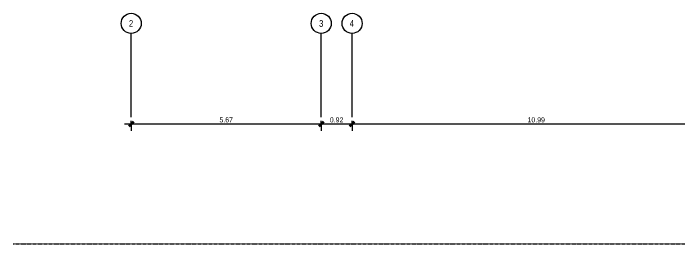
# Model space of a CAD drawing. Header units: centimetres. Extents: x -13467 to 3766, y -437 to 1921.
# Drawn here: x -13467 to -11485, y 1235 to 1921 of the extents above; entities that cross this region are included whole.
import ezdxf

# ---------------------------------------------------------------- set-up
doc = ezdxf.new("R2010")
doc.units = ezdxf.units.CM
doc.linetypes.add('Centre', pattern=[3.175, 0.635, -0.475, 1.59, -0.475])
doc.linetypes.add('Grid Line', pattern=[2.2225, 1.27, -0.3175, 0.3175, -0.3175])
for name, color, linetype, lineweight in [('A-ANNO-DIMS', 7, 'Continuous', 9), ('A-ANNO-DIMS-100', 7, 'Continuous', 9), ('A-FLOR-LEVL', 7, 'Continuous', 9), ('S-GRID', 7, 'Continuous', 9), ('S-GRID-IDEN', 7, 'Continuous', 9)]:
    doc.layers.add(name, color=color, linetype=linetype, lineweight=lineweight)
doc.styles.add('Century Gothic_1', font='GOTHIC.TTF', dxfattribs={"height": 15})
doc.styles.add('Saira Condensed', font='SairaCondensed-Regular.ttf', dxfattribs={"height": 20})
doc.dimstyles.new('FCA_N_Cotas_E100', dxfattribs={"dimscale": 30.48, "dimtxt": 15.662524, "dimasz": 0.492126, "dimexe": 0.656168, "dimexo": 0.656168, "dimgap": 0.032808, "dimtad": 1, "dimlfac": 0.01, "dimrnd": 0.01, "dimzin": 0, "dimdsep": 46, "dimtxsty": 'Century Gothic_1', "dimblk1": 'OBLIQUE', "dimblk2": 'OBLIQUE', "dimsah": 1, "dimcen": 0.09, "dimdle": 0.656168, "dimazin": 2, "dimtfac": 1, "dimtdec": 4, "dimtix": 1, "dimtmove": 0, "dimatfit": 3, "dimfxl": 1, "dimtvp": 1, "dimtolj": 1, "dimtzin": 0, "dimarcsym": 2})

# ---------------------------------------------------------------- blocks, each defined once
blk = doc.blocks.new('Grid - 3mm-1939417-Sección 1-1')
at = {"layer": 'S-GRID-IDEN', "color": 253, "true_color": 0xaaaaaa}
blk.add_circle((-11357.4, 1891.3), 30, dxfattribs=at)
blk = doc.blocks.new('DIMBLOCK10-Sección 1-1')
at = {"layer": 'A-ANNO-DIMS-100', "lineweight": 35}
for p, q in [((-12456.4, 1591), (-12463.9, 1583.5)), ((-12456.4, 1591), (-12448.9, 1598.5)), ((-11357.4, 1591), (-11364.9, 1583.5)), ((-11357.4, 1591), (-11349.9, 1598.5))]:
    blk.add_line(p, q, dxfattribs=at)
at = {"layer": 'A-ANNO-DIMS-100'}
for p, q in [((-12456.4, 1591), (-12456.4, 1600.3)), ((-11357.4, 1591), (-12456.4, 1591)), ((-12456.4, 1591), (-12456.4, 1571)), ((-11357.4, 1591), (-11357.4, 1600.3)), ((-11357.4, 1591), (-11357.4, 1571))]:
    blk.add_line(p, q, dxfattribs=at)
at = {"layer": 'A-ANNO-DIMS-100', "color": 0, "insert": (-11933.1, 1611.2), "char_height": 15, "width": 62.948, "attachment_point": 1, "line_spacing_factor": 0.984502, "style": 'Century Gothic_1'}
blk.add_mtext('10.99', dxfattribs=at)
blk = doc.blocks.new('_Oblique')
at = {"color": 0, "linetype": 'ByBlock', "lineweight": -2}
blk.add_line((-0.5, -0.5), (0.5, 0.5), dxfattribs=at)
blk = doc.blocks.new('DIMBLOCK11-Sección 1-1')
at = {"layer": 'A-ANNO-DIMS-100', "lineweight": 35}
for p, q in [((-12548.3, 1591), (-12555.8, 1583.5)), ((-12548.3, 1591), (-12540.8, 1598.5)), ((-12456.4, 1591), (-12463.9, 1583.5)), ((-12456.4, 1591), (-12448.9, 1598.5))]:
    blk.add_line(p, q, dxfattribs=at)
at = {"layer": 'A-ANNO-DIMS-100'}
for p, q in [((-12548.3, 1591), (-12548.3, 1600.3)), ((-12456.4, 1591), (-12548.3, 1591)), ((-12548.3, 1591), (-12548.3, 1571)), ((-12456.4, 1591), (-12456.4, 1600.3)), ((-12456.4, 1591), (-12456.4, 1571))]:
    blk.add_line(p, q, dxfattribs=at)
at = {"layer": 'A-ANNO-DIMS-100', "color": 0, "insert": (-12522.7, 1611.2), "char_height": 15, "width": 48.927, "attachment_point": 1, "line_spacing_factor": 0.984502, "style": 'Century Gothic_1'}
blk.add_mtext('0.92', dxfattribs=at)
blk = doc.blocks.new('DIMBLOCK12-Sección 1-1')
at = {"layer": 'A-ANNO-DIMS-100'}
for p, q in [((-12548.3, 1591), (-13135.2, 1591)), ((-13115.2, 1591), (-13115.2, 1600.3)), ((-13115.2, 1591), (-13115.2, 1571)), ((-12548.3, 1591), (-12548.3, 1600.3)), ((-12548.3, 1591), (-12548.3, 1571))]:
    blk.add_line(p, q, dxfattribs=at)
at = {"layer": 'A-ANNO-DIMS-100', "lineweight": 35}
for p, q in [((-13115.2, 1591), (-13122.7, 1583.5)), ((-13115.2, 1591), (-13107.7, 1598.5)), ((-12548.3, 1591), (-12555.8, 1583.5)), ((-12548.3, 1591), (-12540.8, 1598.5))]:
    blk.add_line(p, q, dxfattribs=at)
at = {"layer": 'A-ANNO-DIMS-100', "color": 0, "insert": (-12852.1, 1611.2), "char_height": 15, "width": 48.927, "attachment_point": 1, "line_spacing_factor": 0.984502, "style": 'Century Gothic_1'}
blk.add_mtext('5.67', dxfattribs=at)

msp = doc.modelspace()

# ---------------------------------------------------------------- linework, layer by layer
at = {"layer": 'A-FLOR-LEVL', "color": 253, "linetype": 'Centre', "true_color": 0xaaaaaa}
msp.add_line((-13466.939, 1234.505), (-6213.529, 1234.505), dxfattribs=at)
at = {"layer": 'S-GRID', "color": 253, "linetype": 'Grid Line', "true_color": 0xaaaaaa}
for p, q in [((-13115.164, 1611.334), (-13115.164, 1861.334)), ((-12548.304, 1611.334), (-12548.304, 1861.334)), ((-12456.389, 1611.334), (-12456.389, 1861.334))]:
    msp.add_line(p, q, dxfattribs=at)

# ---------------------------------------------------------------- block references
at = {"layer": 'S-GRID-IDEN', "color": 253, "true_color": 0xaaaaaa}
for p in [(-1757.81, 0), (-1190.95, 0), (-1099.035, 0)]:
    msp.add_blockref('Grid - 3mm-1939417-Sección 1-1', p, dxfattribs=at)

# ---------------------------------------------------------------- texts
at = {"layer": 'S-GRID-IDEN', "color": 253, "true_color": 0xaaaaaa, "char_height": 20, "attachment_point": 1, "style": 'Saira Condensed'}
for s, insert, width in [('2', (-13122.088, 1901.014), 16.03375), ('3', (-12554.878, 1901.014), 15.23206), ('4', (-12463.663, 1901.014), 16.83544)]:
    msp.add_mtext(s, dxfattribs=dict(at, insert=insert, width=width))

# ---------------------------------------------------------------- dimensions: what is measured, and where the dimension line sits
at = {"layer": 'A-ANNO-DIMS'}
for base, p1, p2, override, picture, middle in [((-13115.164, 1590.956), (-12548.304, 1580.349), (-13115.164, 1580.349), {"dimpost": '<>', "dimfxl": 566.859958}, 'DIMBLOCK12-Sección 1-1', (-12831.734, 1599.833)), ((-12548.304, 1590.956), (-12456.389, 1580.349), (-12548.304, 1580.349), {"dimpost": '<>', "dimfxl": 91.915084}, 'DIMBLOCK11-Sección 1-1', (-12502.347, 1599.833)), ((-12456.389, 1590.956), (-11357.354, 1580.349), (-12456.389, 1580.349), {"dimpost": '<>', "dimfxl": 1099.035067}, 'DIMBLOCK10-Sección 1-1', (-11906.872, 1599.833))]:
    dim = msp.add_linear_dim(base=base, p1=p1, p2=p2, dimstyle='FCA_N_Cotas_E100', override=override, dxfattribs=at)
    dim.commit()
    dim.dimension.update_dxf_attribs({"geometry": picture, "text_midpoint": middle})

doc.saveas('drawing.dxf')
